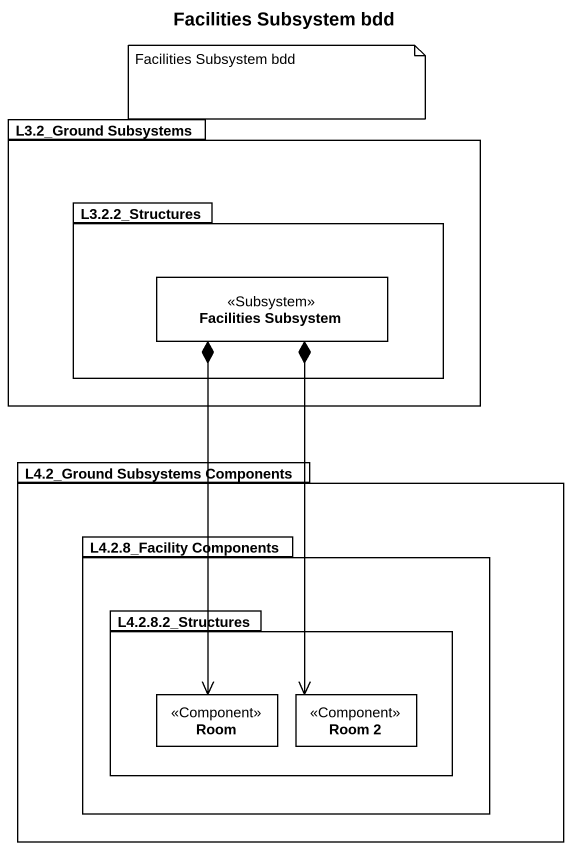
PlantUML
@startuml
title Facilities Subsystem bdd
hide circle
hide empty members
package "L3.2_Ground Subsystems" as L3_2_Ground_Subsystems {
  package "L3.2.2_Structures" as L3_2_2_Structures {
    class "Facilities Subsystem" as Facilities_Subsystem <<Subsystem>>
  }
}
package "L4.2_Ground Subsystems Components" as L4_2_Ground_Subsystems {
  package "L4.2.8_Facility Components" as L4_2_8_Facility_Components {
    package "L4.2.8.2_Structures" as L4_2_8_2_Structures {
      class Room <<Component>>
      class "Room 2" as Room_2 <<Component>>
    }
  }
}
Facilities_Subsystem *--> Room
Facilities_Subsystem *--> Room_2
note as N1
  Facilities Subsystem bdd
end note
@enduml
